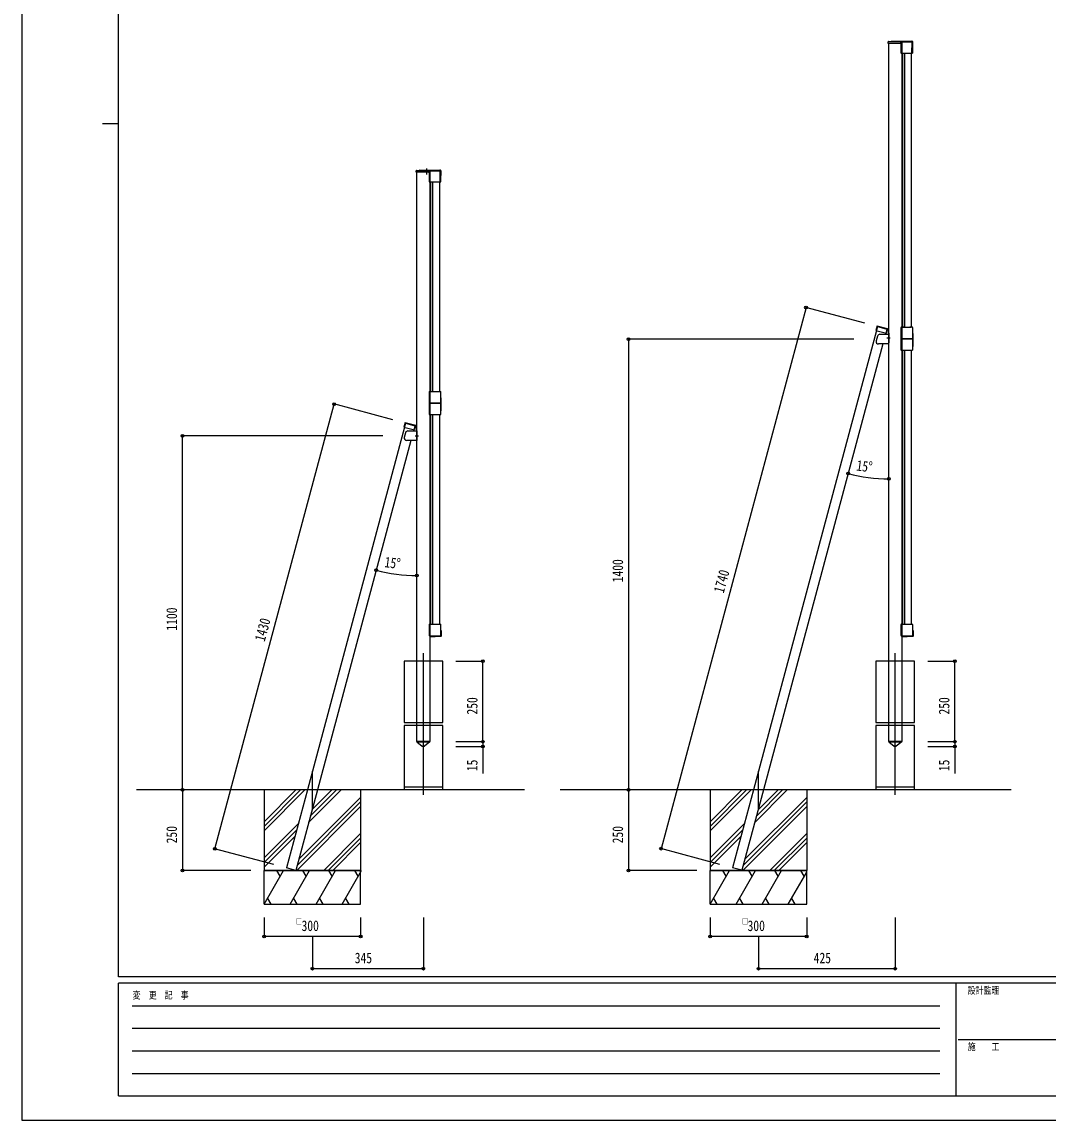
# Model space of a CAD drawing. Units: millimetres, scale not verified. Extents: x -4205 to 4205, y -2970 to 2970.
# Drawn here: x -4205 to -1019, y -2970 to 440 of the extents above; entities that cross this region are included whole.
import ezdxf
from ezdxf.enums import TextEntityAlignment as Align

# ---------------------------------------------------------------- set-up
doc = ezdxf.new("R2010")
doc.units = ezdxf.units.MM
doc.header["$LTSCALE"] = 12
for name, color, linetype in [('0-3_YKK_12', 2, 'Continuous'), ('0-4_YKK_A1', 4, 'Continuous'), ('0-5_YKK_D', 6, 'Continuous'), ('0-6_YKK_ZWAK', 7, 'Continuous')]:
    doc.layers.add(name, color=color, linetype=linetype)
doc.styles.add('ＭＳ ゴシック', font='')
doc.styles.get('ＭＳ ゴシック').set_extended_font_data('MS Gothic')

msp = doc.modelspace()

# ---------------------------------------------------------------- linework, layer by layer
at = {"layer": '0-3_YKK_12'}
msp.add_line((-2948.31, -14.78), (-2948.31, -33.56), dxfattribs=at)
at = {"layer": '0-4_YKK_A1'}
for p, q in [((-1515.73, 373.5), (-1515.73, 378)), ((-1514.23, 379.5), (-1441.73, 379.5)), ((-1504.43, 380.5), (-1441.73, 380.5)), ((-1479.23, 373.5), (-1473.23, 379.5)), ((-1475.73, 379.5), (-1475.73, 377)), ((-1475.46, 377.63), (-1475.46, 344.13)), ((-1441.23, 377.5), (-1475.23, 377.5)), ((-1439.98, 378.61), (-1474.48, 378.61)), ((-1441.52, 344), (-1441.23, 377.5)), ((-1439.52, 343.99), (-1439.23, 376.98)), ((-1439, 344.13), (-1439, 377.63)), ((-1438.48, 348.48), (-1438.23, 376.97)), ((-1479.23, 373.5), (-1515.73, 373.5)), ((-1513.23, -1545), (-1513.23, 373.5)), ((-1474.48, 343.15), (-1474.26, 343.15)), ((-1474.26, 343.15), (-1473.98, 343.34)), ((-1471.73, 343), (-1443.43, 343)), ((-1466.93, 343), (-1466.93, 343.34)), ((-1465.73, 343), (-1465.73, -508)), ((-1465.23, 343.4), (-1449.23, 343.4)), ((-1464.93, 343), (-1464.93, -508)), ((-1454.73, 343), (-1454.73, 343.4)), ((-1449.23, 343.4), (-1448.23, 343.34)), ((-1448.23, 343.34), (-1440.48, 343.34)), ((-1443.43, 343), (-1443.43, -508)), ((-1441.52, 344), (-1439.52, 343.99)), ((-1440.2, 343.15), (-1440.48, 343.34)), ((-1440.2, 343.15), (-1439.98, 343.15)), ((-2981.11, -27), (-2981.11, -22.5)), ((-2944.61, -27), (-2981.11, -27)), ((-2979.61, -21), (-2907.12, -21)), ((-2978.61, -1545), (-2978.61, -27)), ((-2969.81, -20), (-2907.12, -20)), ((-2944.61, -27), (-2938.61, -21)), ((-2941.11, -21), (-2941.11, -23.5)), ((-2940.84, -22.37), (-2940.84, -55.87)), ((-2906.61, -23), (-2940.61, -23)), ((-2905.36, -21.39), (-2939.86, -21.39)), ((-2938.61, -23), (-2938.61, -1545)), ((-2906.9, -56.5), (-2906.61, -23)), ((-2904.91, -56.51), (-2904.62, -23.52)), ((-2904.38, -55.87), (-2904.38, -22.37)), ((-2903.87, -52.02), (-2903.62, -23.53)), ((-2939.86, -56.85), (-2939.64, -56.85)), ((-2939.64, -56.85), (-2939.36, -56.66)), ((-2937.11, -57), (-2908.81, -57)), ((-2932.31, -57), (-2932.31, -56.66)), ((-2931.11, -57), (-2931.11, -708)), ((-2930.61, -56.6), (-2914.61, -56.6)), ((-2930.31, -57), (-2930.31, -708)), ((-2920.11, -57), (-2920.11, -56.6)), ((-2914.61, -56.6), (-2913.61, -56.66)), ((-2913.61, -56.66), (-2905.86, -56.66)), ((-2908.81, -57), (-2908.81, -708)), ((-2906.9, -56.5), (-2904.91, -56.51)), ((-2905.58, -56.85), (-2905.86, -56.66)), ((-2905.58, -56.85), (-2905.36, -56.85)), ((-1549.65, -503.64), (-1553.54, -518.13)), ((-1548.24, -506.09), (-1551.61, -518.65)), ((-1475.46, -509.13), (-1475.46, -542.63)), ((-1474.26, -508.15), (-1474.48, -508.15)), ((-1474.26, -508.15), (-1473.98, -508.34)), ((-1466.23, -508.34), (-1473.98, -508.34)), ((-1466.93, -508.6), (-1466.93, -508)), ((-1465.23, -508.4), (-1466.23, -508.34)), ((-1449.23, -508.4), (-1465.23, -508.4)), ((-1454.73, -508.5), (-1454.73, -508)), ((-1440.2, -508.15), (-1440.48, -508.34)), ((-1439.98, -508.15), (-1440.2, -508.15)), ((-1439, -542.63), (-1439, -509.13)), ((-1551.61, -518.65), (-1933.8, -1945)), ((-1553.54, -518.13), (-1520.7, -526.93)), ((-1548.36, -535.52), (-1552.46, -550.52)), ((-1541.13, -530), (-1513.23, -530)), ((-1522.63, -526.41), (-1523.59, -530)), ((-1519.04, -541.5), (-1508.54, -541.5)), ((-1513.23, -526.5), (-1513.23, -556.5)), ((-1475.46, -544.87), (-1475.46, -578.37)), ((-1474.48, -543.61), (-1439.98, -543.61)), ((-1439.98, -543.89), (-1474.48, -543.89)), ((-1439, -578.37), (-1439, -544.87)), ((-1438.03, -527.5), (-1438.97, -527.5)), ((-1437.73, -567.2), (-1437.73, -527.8)), ((-1531.63, -560), (-1902.74, -1945)), ((-1513.23, -560), (-1545.23, -560)), ((-1474.48, -579.35), (-1474.26, -579.35)), ((-1474.26, -579.35), (-1473.98, -579.16)), ((-1471.73, -579.5), (-1443.43, -579.5)), ((-1466.93, -579.5), (-1466.93, -579.16)), ((-1465.73, -579.5), (-1465.73, -1430.5)), ((-1465.23, -579.1), (-1449.23, -579.1)), ((-1464.93, -579.5), (-1464.93, -1430.5)), ((-1454.73, -579.5), (-1454.73, -579.1)), ((-1449.23, -579.1), (-1448.23, -579.16)), ((-1448.23, -579.16), (-1440.48, -579.16)), ((-1443.43, -579.5), (-1443.43, -1430.5)), ((-1440.2, -579.35), (-1440.48, -579.16)), ((-1440.2, -579.35), (-1439.98, -579.35)), ((-1438.97, -567.5), (-1438.03, -567.5)), ((-2940.84, -709.13), (-2940.84, -742.63)), ((-2939.64, -708.15), (-2939.86, -708.15)), ((-2939.64, -708.15), (-2939.36, -708.34)), ((-2931.61, -708.34), (-2939.36, -708.34)), ((-2932.31, -708.6), (-2932.31, -708)), ((-2930.61, -708.4), (-2931.61, -708.34)), ((-2914.61, -708.4), (-2930.61, -708.4)), ((-2920.11, -708.5), (-2920.11, -708)), ((-2905.58, -708.15), (-2905.86, -708.34)), ((-2905.36, -708.15), (-2905.58, -708.15)), ((-2904.38, -742.63), (-2904.38, -709.13)), ((-2940.84, -744.87), (-2940.84, -778.37)), ((-2939.86, -743.61), (-2905.36, -743.61)), ((-2905.36, -743.89), (-2939.86, -743.89)), ((-2903.44, -727.5), (-2904.38, -727.5)), ((-2904.38, -778.37), (-2904.38, -744.87)), ((-2903.14, -767.2), (-2903.14, -727.8)), ((-2939.86, -779.35), (-2939.64, -779.35)), ((-2939.64, -779.35), (-2939.36, -779.16)), ((-2937.11, -779.5), (-2908.81, -779.5)), ((-2932.31, -779.5), (-2932.31, -779.16)), ((-2931.11, -779.5), (-2931.11, -1430.5)), ((-2930.61, -779.1), (-2914.61, -779.1)), ((-2930.31, -779.5), (-2930.31, -1430.5)), ((-2920.11, -779.5), (-2920.11, -779.1)), ((-2914.61, -779.1), (-2913.61, -779.16)), ((-2913.61, -779.16), (-2905.86, -779.16)), ((-2908.81, -779.5), (-2908.81, -1430.5)), ((-2905.58, -779.35), (-2905.86, -779.16)), ((-2905.58, -779.35), (-2905.36, -779.35)), ((-2904.38, -767.5), (-2903.44, -767.5)), ((-3015.04, -803.64), (-3018.92, -818.13)), ((-3018.92, -818.13), (-2986.08, -826.93)), ((-3013.63, -806.09), (-3016.99, -818.65)), ((-3016.99, -818.65), (-3318.8, -1945)), ((-3013.75, -835.52), (-3017.85, -850.52)), ((-2988.01, -826.41), (-2988.97, -830)), ((-2984.42, -845), (-2973.93, -845)), ((-2997.01, -860), (-3287.74, -1945)), ((-2940.84, -1431.63), (-2940.84, -1465.13)), ((-2939.64, -1430.65), (-2939.86, -1430.65)), ((-2939.64, -1430.65), (-2939.36, -1430.84)), ((-2931.61, -1430.84), (-2939.36, -1430.84)), ((-2932.31, -1431.1), (-2932.31, -1430.5)), ((-2930.61, -1430.9), (-2931.61, -1430.84)), ((-2914.61, -1430.9), (-2930.61, -1430.9)), ((-2920.11, -1431), (-2920.11, -1430.5)), ((-2905.58, -1430.65), (-2905.86, -1430.84)), ((-2905.36, -1430.65), (-2905.58, -1430.65)), ((-2904.38, -1465.13), (-2904.38, -1431.63)), ((-1475.46, -1431.63), (-1475.46, -1465.13)), ((-1474.26, -1430.65), (-1474.48, -1430.65)), ((-1474.26, -1430.65), (-1473.98, -1430.84)), ((-1466.23, -1430.84), (-1473.98, -1430.84)), ((-1466.93, -1431.1), (-1466.93, -1430.5)), ((-1465.23, -1430.9), (-1466.23, -1430.84)), ((-1449.23, -1430.9), (-1465.23, -1430.9)), ((-1454.73, -1431), (-1454.73, -1430.5)), ((-1440.2, -1430.65), (-1440.48, -1430.84)), ((-1439.98, -1430.65), (-1440.2, -1430.65)), ((-1439, -1465.13), (-1439, -1431.63)), ((-2939.86, -1466.11), (-2905.36, -1466.11)), ((-2904.38, -1450), (-2903.41, -1450)), ((-2903.11, -1450.3), (-2903.11, -1467.07)), ((-1474.48, -1466.11), (-1439.98, -1466.11)), ((-1439, -1450), (-1438.03, -1450)), ((-1437.73, -1450.3), (-1437.73, -1467.07)), ((-2904.04, -1468.07), (-2938.61, -1470.54)), ((-1438.66, -1468.07), (-1473.23, -1470.54)), ((-2958.61, -1960), (-2958.61, -1520.05)), ((-1493.23, -1960), (-1493.23, -1520.05)), ((-2898.61, -1545), (-3018.61, -1545)), ((-2978.61, -1795), (-2978.61, -1545)), ((-2938.61, -1545), (-2938.61, -1795)), ((-2898.61, -1735), (-2898.61, -1545)), ((-1433.23, -1545), (-1553.23, -1545)), ((-1513.23, -1795), (-1513.23, -1545)), ((-1433.23, -1735), (-1433.23, -1545)), ((-3018.61, -1745), (-3018.61, -1945)), ((-2958.61, -1745), (-3018.61, -1745)), ((-1553.23, -1745), (-1553.23, -1945)), ((-1493.23, -1745), (-1553.23, -1745)), ((-2940.13, -1795), (-2980.13, -1795)), ((-2978.81, -1796), (-2961.93, -1808.74)), ((-2938.41, -1796), (-2955.3, -1808.74)), ((-1513.43, -1796), (-1496.54, -1808.74)), ((-1473.23, -1795), (-1513.23, -1795)), ((-1473.03, -1796), (-1489.91, -1808.74)), ((-3303.27, -2003.03), (-3303.27, -1886.97)), ((-3303.27, -2003.03), (-3303.27, -1886.97)), ((-1918.27, -2003.03), (-1918.27, -1886.97)), ((-3018.61, -1935), (-2898.61, -1935)), ((-1553.23, -1935), (-1433.23, -1935)), ((-2644.02, -1945), (-3849.35, -1945)), ((-3453.27, -1945), (-3453.27, -2195)), ((-3453.27, -2043.85), (-3354.42, -1945)), ((-3453.27, -2057.99), (-3340.28, -1945)), ((-3453.27, -2072.13), (-3326.13, -1945)), ((-3318.8, -1945), (-3383.7, -2187.24)), ((-3287.74, -1945), (-3354.72, -2195)), ((-3345.42, -2160.26), (-3153.27, -1968.11)), ((-3314.73, -2045.72), (-3214, -1945)), ((-3309.55, -2026.4), (-3228.15, -1945)), ((-3304.37, -2007.08), (-3242.29, -1945)), ((-3153.27, -1945), (-3153.27, -2195)), ((-1132.95, -1945), (-2533.38, -1945)), ((-2068.27, -1945), (-2068.27, -2195)), ((-2068.27, -2043.85), (-1969.42, -1945)), ((-2068.27, -2057.99), (-1955.28, -1945)), ((-2068.27, -2072.13), (-1941.13, -1945)), ((-1933.8, -1945), (-1998.59, -2186.8)), ((-1902.74, -1945), (-1969.61, -2194.56)), ((-1960.42, -2160.26), (-1768.27, -1968.11)), ((-1929.73, -2045.72), (-1829, -1945)), ((-1924.55, -2026.4), (-1843.15, -1945)), ((-1919.37, -2007.08), (-1857.29, -1945)), ((-1768.27, -1945), (-1768.27, -2195)), ((-3351.87, -2195), (-3153.27, -1996.39)), ((-3350.59, -2179.58), (-3153.27, -1982.25)), ((-1966.87, -2195), (-1768.27, -1996.39)), ((-1965.59, -2179.58), (-1768.27, -1982.25)), ((-3453.27, -2155.98), (-3346.8, -2049.51)), ((-3453.27, -2170.12), (-3351.98, -2068.83)), ((-2068.27, -2155.98), (-1961.8, -2049.51)), ((-2068.27, -2170.12), (-1966.98, -2068.83)), ((-3453.27, -2184.26), (-3357.15, -2088.15)), ((-3268.03, -2195), (-3153.27, -2080.24)), ((-3253.88, -2195), (-3153.27, -2094.38)), ((-3239.74, -2195), (-3153.27, -2108.52)), ((-2068.27, -2184.26), (-1972.15, -2088.15)), ((-1883.03, -2195), (-1768.27, -2080.24)), ((-1868.88, -2195), (-1768.27, -2094.38)), ((-1854.74, -2195), (-1768.27, -2108.52)), ((-3453.27, -2195), (-3153.27, -2195)), ((-3453.27, -2300), (-3453.27, -2195)), ((-3453.27, -2300), (-3392.64, -2195)), ((-3153.27, -2195), (-3453.27, -2195)), ((-3403.15, -2213.19), (-3413.65, -2195)), ((-3354.72, -2195), (-3383.7, -2187.24)), ((-3372.44, -2300), (-3311.82, -2195)), ((-3322.32, -2213.19), (-3332.82, -2195)), ((-3291.61, -2300), (-3230.99, -2195)), ((-3241.49, -2213.19), (-3251.99, -2195)), ((-3210.78, -2300), (-3150.16, -2195)), ((-3160.66, -2213.19), (-3171.16, -2195)), ((-3153.27, -2300), (-3153.27, -2195)), ((-2068.27, -2195), (-1768.27, -2195)), ((-2068.27, -2300), (-2068.27, -2195)), ((-2068.27, -2300), (-2007.64, -2195)), ((-1768.27, -2195), (-2068.27, -2195)), ((-2018.15, -2213.19), (-2028.65, -2195)), ((-1969.61, -2194.56), (-1998.59, -2186.8)), ((-1987.44, -2300), (-1926.82, -2195)), ((-1937.32, -2213.19), (-1947.82, -2195)), ((-1906.61, -2300), (-1845.99, -2195)), ((-1856.49, -2213.19), (-1866.99, -2195)), ((-1825.78, -2300), (-1768.27, -2200.39)), ((-1775.66, -2213.19), (-1786.16, -2195)), ((-1768.27, -2300), (-1768.27, -2195)), ((-3442.77, -2281.81), (-3432.27, -2300)), ((-3361.94, -2281.81), (-3351.44, -2300)), ((-3281.11, -2281.81), (-3270.61, -2300)), ((-3200.28, -2281.81), (-3189.78, -2300)), ((-2057.77, -2281.81), (-2047.27, -2300)), ((-1976.94, -2281.81), (-1966.44, -2300)), ((-1896.11, -2281.81), (-1885.61, -2300)), ((-1815.28, -2281.81), (-1804.78, -2300)), ((-3453.27, -2300), (-3153.27, -2300)), ((-2068.27, -2300), (-1768.27, -2300))]:
    msp.add_line(p, q, dxfattribs=at)
for points in [[(-1473.23, 377.5), (-1473.23, -1545), (-1473.23, -1795)], [(-1473.98, 343.34), (-1466.23, 343.34), (-1465.23, 343.4)], [(-1471.73, 343), (-1471.73, -508), (-1443.43, -508)], [(-2939.36, -56.66), (-2931.61, -56.66), (-2930.61, -56.6)], [(-2937.11, -57), (-2937.11, -708), (-2908.81, -708)], [(-1549.65, -503.64), (-1516.81, -512.44), (-1520.7, -526.93)], [(-1548.24, -506.09), (-1519.26, -513.85), (-1522.63, -526.41)], [(-1440.48, -508.34), (-1448.23, -508.34), (-1449.23, -508.4)], [(-1473.98, -579.16), (-1466.23, -579.16), (-1465.23, -579.1)], [(-1471.73, -579.5), (-1471.73, -1430.5), (-1443.43, -1430.5)], [(-2905.86, -708.34), (-2913.61, -708.34), (-2914.61, -708.4)], [(-2939.36, -779.16), (-2931.61, -779.16), (-2930.61, -779.1)], [(-2937.11, -779.5), (-2937.11, -1430.5), (-2908.81, -1430.5)], [(-3015.04, -803.64), (-2982.2, -812.44), (-2986.08, -826.93)], [(-3013.63, -806.09), (-2984.65, -813.85), (-2988.01, -826.41)], [(-3006.51, -830), (-2978.61, -830), (-2978.61, -860), (-3010.61, -860)], [(-2905.86, -1430.84), (-2913.61, -1430.84), (-2914.61, -1430.9)], [(-1440.48, -1430.84), (-1448.23, -1430.84), (-1449.23, -1430.9)], [(-3018.61, -1545), (-3018.61, -1735), (-2898.61, -1735)], [(-1553.23, -1545), (-1553.23, -1735), (-1433.23, -1735)], [(-2898.61, -1945), (-2898.61, -1745), (-2958.61, -1745)], [(-1433.23, -1945), (-1433.23, -1745), (-1493.23, -1745)]]:
    msp.add_lwpolyline(points, dxfattribs=at)
for points in [[(-2938.41, -1796), (-2938.41, -1795), (-2978.81, -1795), (-2978.81, -1796)], [(-1473.03, -1796), (-1473.03, -1795), (-1513.43, -1795), (-1513.43, -1796)]]:
    msp.add_lwpolyline(points, close=True, dxfattribs=at)
for centre, radius, start, end in [((-1514.23, 378), 1.5, 90, 180), ((-1504.43, 379.5), 1, 90, 180), ((-1474.48, 377.63), 0.981, 90, 180), ((-1441.73, 377), 3.5, 359.5, 90), ((-1441.73, 377), 2.5, 359.5, 90), ((-1439.98, 377.63), 0.981, 0, 90), ((-1474.48, 344.13), 0.981, 180, 270), ((-1439.98, 344.13), 0.981, 270, 0), ((-1439.48, 348.48), 1, 269.5, 359.5), ((-2979.61, -22.5), 1.5, 90, 180), ((-2969.81, -21), 1, 90, 180), ((-2939.86, -22.37), 0.981, 90, 180), ((-2907.12, -23.5), 3.5, 359.5, 90), ((-2907.12, -23.5), 2.5, 359.5, 90), ((-2905.36, -22.37), 0.981, 0, 90), ((-2939.86, -55.87), 0.981, 180, 270), ((-2905.36, -55.87), 0.981, 270, 0), ((-2904.87, -52.02), 1, 269.5, 359.5), ((-1474.48, -509.13), 0.981, 90, 180), ((-1439.98, -509.13), 0.981, 0, 90), ((-1541.13, -537.5), 7.5, 90, 164.71257), ((-1474.48, -542.63), 0.981, 180, 270), ((-1474.48, -544.87), 0.981, 90, 180), ((-1439.98, -542.63), 0.981, 270, 0), ((-1439.98, -544.87), 0.981, 0, 90), ((-1438.03, -527.8), 0.3, 0, 90), ((-1545.23, -552.5), 7.5, 164.71257, 270), ((-1474.48, -578.37), 0.981, 180, 270), ((-1439.98, -578.37), 0.981, 270, 0), ((-1438.03, -567.2), 0.3, 270, 0), ((-2939.86, -709.13), 0.981, 90, 180), ((-2905.36, -709.13), 0.981, 0, 90), ((-2939.86, -742.63), 0.981, 180, 270), ((-2939.86, -744.87), 0.981, 90, 180), ((-2905.36, -742.63), 0.981, 270, 0), ((-2905.36, -744.87), 0.981, 0, 90), ((-2903.44, -727.8), 0.3, 0, 90), ((-2939.86, -778.37), 0.981, 180, 270), ((-2905.36, -778.37), 0.981, 270, 0), ((-2903.44, -767.2), 0.3, 270, 0), ((-3010.61, -852.5), 7.5, 164.71257, 270), ((-3006.51, -837.5), 7.5, 90, 164.71257), ((-2939.86, -1431.63), 0.981, 90, 180), ((-2905.36, -1431.63), 0.981, 0, 90), ((-1474.48, -1431.63), 0.981, 90, 180), ((-1439.98, -1431.63), 0.981, 0, 90), ((-2939.86, -1465.13), 0.981, 180, 270), ((-2905.36, -1465.13), 0.981, 270, 0), ((-2903.41, -1450.3), 0.3, 0, 90), ((-1474.48, -1465.13), 0.981, 180, 270), ((-1439.98, -1465.13), 0.981, 270, 0), ((-1438.03, -1450.3), 0.3, 0, 90), ((-2904.11, -1467.07), 1, 274.08562, 0), ((-1438.73, -1467.07), 1, 274.08562, 0), ((-2958.61, -1805), 5, 228.46355, 311.53645), ((-1493.23, -1805), 5, 228.46355, 311.53645)]:
    msp.add_arc(centre, radius, start, end, dxfattribs=at)
at = {"layer": '0-5_YKK_D'}
for p, q in [((-1770.3, -446.59), (-2220.64, -2127.3)), ((-1587.84, -495.48), (-1771.26, -446.33)), ((-1621.78, -545), (-2322.61, -545)), ((-2321.61, -545), (-2321.61, -1945)), ((-3605.76, -2127.74), (-3235.68, -746.59)), ((-3053.23, -795.48), (-3236.65, -746.33)), ((-3084.05, -845), (-3707.72, -845)), ((-3706.72, -1945), (-3706.72, -845)), ((-1639.71, -963.37), (-1639.74, -963.47)), ((-1513.23, -978.02), (-1513.23, -978.01)), ((-3105.09, -1263.37), (-3105.12, -1263.47)), ((-2978.61, -1278.02), (-2978.61, -1278.01)), ((-2857.61, -1545), (-2772.61, -1545)), ((-2773.61, -1795), (-2773.61, -1545)), ((-1392.23, -1545), (-1307.23, -1545)), ((-1308.23, -1795), (-1308.23, -1545)), ((-2857.61, -1795), (-2772.61, -1795)), ((-2857.61, -1795), (-2772.61, -1795)), ((-1392.23, -1795), (-1307.23, -1795)), ((-1392.23, -1795), (-1307.23, -1795)), ((-2857.61, -1810), (-2772.61, -1810)), ((-1392.23, -1810), (-1307.23, -1810)), ((-3706.72, -1945), (-3706.72, -2195)), ((-2321.61, -1945), (-2321.61, -2195)), ((-3423.31, -2176.62), (-3606.72, -2127.48)), ((-2038.19, -2176.19), (-2221.61, -2127.04)), ((-3494.27, -2195), (-3707.72, -2195)), ((-2109.27, -2195), (-2322.61, -2195)), ((-3453.27, -2341), (-3453.27, -2401)), ((-3153.27, -2341), (-3153.27, -2401)), ((-2958.61, -2341), (-2958.61, -2501)), ((-2068.27, -2341), (-2068.27, -2401)), ((-1768.27, -2341), (-1768.27, -2401)), ((-1493.23, -2341), (-1493.23, -2501)), ((-3153.27, -2400), (-3453.27, -2400)), ((-3303.27, -2401), (-3303.27, -2501)), ((-1768.27, -2400), (-2068.27, -2400)), ((-1918.27, -2401), (-1918.27, -2501)), ((-2958.61, -2500), (-3303.27, -2500)), ((-1493.23, -2500), (-1918.27, -2500))]:
    msp.add_line(p, q, dxfattribs=at)
for points in [[(-2773.61, -1795), (-2773.61, -1810), (-2773.61, -1893.8)], [(-1308.23, -1795), (-1308.23, -1810), (-1308.23, -1893.8)]]:
    msp.add_lwpolyline(points, dxfattribs=at)
for centre in [(-1770.3, -446.59), (-2321.61, -545), (-3235.68, -746.59), (-3706.72, -845), (-1639.48, -962.51), (-1513.23, -979.01), (-3104.86, -1262.51), (-2978.61, -1279.01), (-2773.61, -1545), (-1308.23, -1545), (-2773.61, -1795), (-2773.61, -1795), (-2773.61, -1810), (-1308.23, -1795), (-1308.23, -1795), (-1308.23, -1810), (-3706.72, -1945), (-3706.72, -1945), (-2321.61, -1945), (-2321.61, -1945), (-3605.76, -2127.74), (-2220.64, -2127.3), (-3706.72, -2195), (-2321.61, -2195), (-3453.27, -2400), (-3153.27, -2400), (-2068.27, -2400), (-1768.27, -2400), (-3303.27, -2500), (-2958.61, -2500), (-1918.27, -2500), (-1493.23, -2500)]:
    msp.add_circle(centre, 4.25, dxfattribs=at)
for centre in [(-1513.23, -487.83), (-2978.61, -787.83)]:
    msp.add_arc(centre, 491.18, 255.10571, 270.00003, dxfattribs=at)
at = {"layer": '0-6_YKK_ZWAK'}
for p, q in [((-3904.98, -2525), (-3904.98, 2775)), ((-3954.98, 125), (-3904.98, 125)), ((3895.02, -2525), (-3904.98, -2525)), ((-1304.98, -2545), (-3904.98, -2545)), ((-3904.98, -2895), (-3904.98, -2545)), ((-1304.98, -2545), (-1304.98, -2895)), ((-4.98, -2545), (-1304.98, -2545)), ((-3862.48, -2615), (-1354.98, -2615)), ((-3862.48, -2685), (-1354.98, -2685)), ((-1297.48, -2720), (-4.98, -2720)), ((-3862.48, -2755), (-1354.98, -2755)), ((-3862.48, -2825), (-1354.98, -2825)), ((-3904.98, -2895), (-1304.98, -2895)), ((-1304.98, -2895), (-4.98, -2895))]:
    msp.add_line(p, q, dxfattribs=at)
msp.add_lwpolyline([(-4205, -2970), (4205, -2970), (4205, 2970), (-4205, 2970)], close=True, dxfattribs=at)

# ---------------------------------------------------------------- texts
at = {"layer": '0-5_YKK_D', "style": 'ＭＳ ゴシック', "width": 0.8}
for s, rotation, p in [('15°', 352.553, (-1616.44, -962.64)), ('15°', 352.553, (-3081.82, -1262.64)), ('1400', 90, (-2328.61, -1300.2)), ('1740', 75, (-2016.52, -1338.45)), ('1100', 90, (-3713.72, -1450.2)), ('1430', 75, (-3441.77, -1488.67)), ('250', 90, (-2780.61, -1710.8)), ('250', 90, (-1315.23, -1710.8)), ('15', 90, (-2780.61, -1886.8)), ('15', 90, (-1315.23, -1886.8)), ('250', 90, (-3713.72, -2110.8)), ('250', 90, (-2328.61, -2110.8))]:
    msp.add_text(s, height=32.99, rotation=rotation, dxfattribs=at).set_placement(p, align=Align.BOTTOM_LEFT)
for s, height, p in [('□', 16.5, (-3353.67, -2366.75)), ('300', 32.99, (-3336.87, -2393)), ('□', 16.5, (-1968.67, -2366.75)), ('300', 32.99, (-1951.87, -2393)), ('345', 32.99, (-3171.74, -2493)), ('425', 32.99, (-1746.55, -2493))]:
    msp.add_text(s, height=height, dxfattribs=at).set_placement(p, align=Align.BOTTOM_LEFT)
at = {"layer": '0-6_YKK_ZWAK', "style": 'ＭＳ ゴシック', "width": 0.8}
for s, p in [('設計監理', (-1268.31, -2585)), ('変  更  記  事', (-3861.31, -2600)), ('施\u3000\u3000工', (-1268.31, -2760))]:
    msp.add_text(s, height=21.99, dxfattribs=at).set_placement(p, align=Align.BOTTOM_LEFT)

doc.saveas('drawing.dxf')
